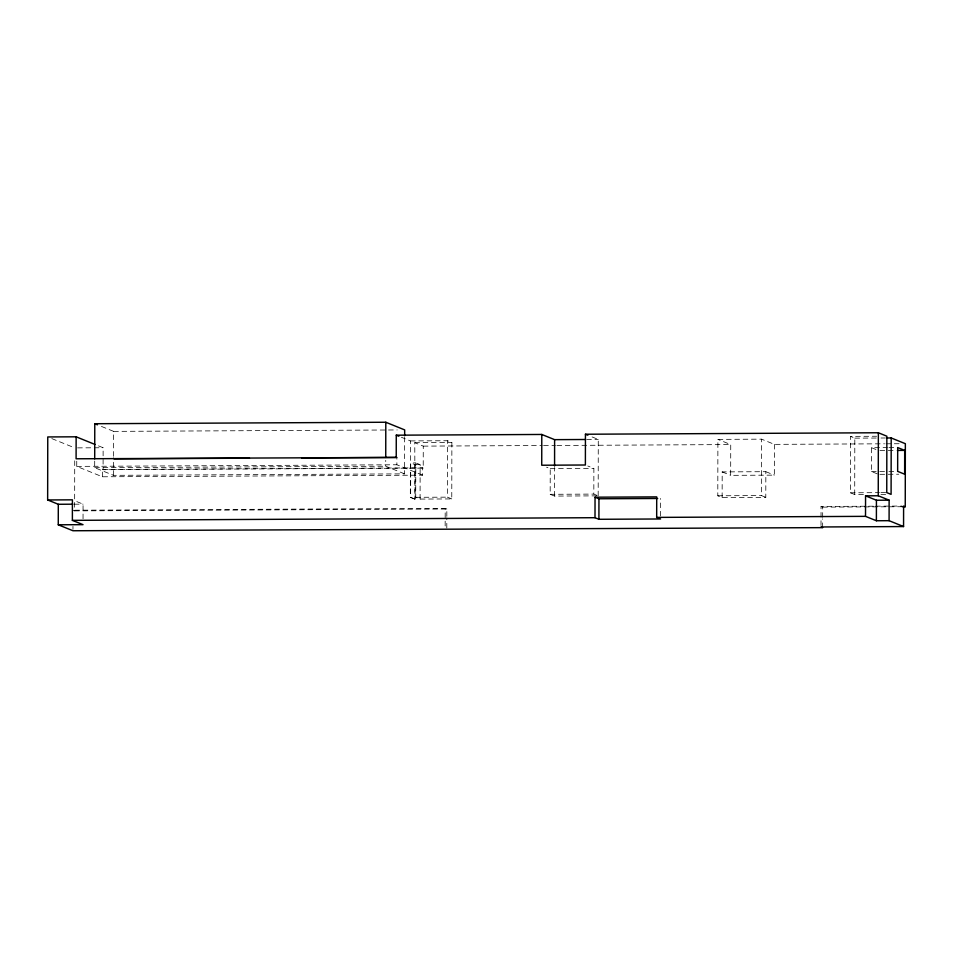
<?xml version="1.0" encoding="UTF-8"?>
<svg xmlns="http://www.w3.org/2000/svg" width="953" height="953" viewBox="0 0 953 953"><rect width="100%" height="100%" fill="white"/><g stroke="black" fill="none" stroke-linecap="round" stroke-linejoin="round"><path stroke-width="0.71" stroke-dasharray="4.76 3.57" d="M72.964 529.284L72.964 526.354M446.826 516.347L446.838 509.021L74.644 510.891L74.727 459.608M102.412 476.786L102.424 469.46L422.56 467.84L422.548 475.166L102.412 476.786L76.74 466.386L76.752 460.525M83.042 518.801L83.066 504.149L73.75 500.373M404.656 437.236L404.596 473.867L113.562 475.333L94.692 467.685L94.704 460.359M414.984 499.098L410.648 497.347L410.707 462.908L415.043 464.671L414.984 499.098L414.769 442.692L423.263 446.123L423.215 468.114L103.091 469.722L103.127 447.743L96.384 445.015M113.562 475.333L113.598 457.75M113.598 456.284L113.645 431.375L98.814 425.36M404.596 473.867L385.727 466.22L385.739 460.359M422.548 475.166L396.877 464.766L396.889 457.44M414.662 499.098L410.326 497.347L410.421 440.929L401.416 437.272M410.421 440.929L447.529 440.739L451.877 442.502L451.77 498.919L420.082 499.074L415.734 497.311L415.794 462.884L410.707 462.908M420.082 499.074L420.142 464.635L415.794 462.884M445.158 525.937L445.194 508.354L74.489 510.224M446.802 528.069L446.826 517.813M451.77 498.919L447.433 497.156L447.529 440.739M596.721 495.858L554.515 496.072L550.179 494.309L550.226 468.673L546.581 467.196M554.515 496.072L554.563 467.494M597.09 495.417L593.826 494.095L593.874 468.447L587.81 465.993M598.174 495.858L598.27 439.44L590.288 436.2M660.584 516.049L660.608 498.467M722.136 497.549L722.183 471.902L765.843 471.687L765.795 497.335L722.136 497.549L717.8 495.786L717.895 439.381L761.554 439.154L774.384 444.36L884.515 443.8M774.384 444.36L774.336 475.13L730.677 475.344L730.737 444.574L717.895 439.381M765.795 497.335L761.459 495.572L761.554 439.154M821.01 525.508L821.045 506.46L874.115 506.186M822.653 527.64L822.665 518.849M822.665 517.384L822.689 507.127L821.045 506.46M863.442 494.512L854.71 494.559L850.374 492.796L850.469 436.379L876.665 436.248M854.71 494.559L854.817 438.142L850.469 436.379M877.284 473.855L871.459 471.497L871.507 447.696L887.505 447.612M113.645 431.375L397.246 429.946M586.631 439.5L598.27 439.44M854.817 438.142L879.548 438.023M881.013 438.011L885.373 437.987M414.769 442.692L451.877 442.502M77.586 447.874L103.127 447.743M423.263 446.123L542.09 445.527M543.579 445.527L555.456 445.456M556.945 445.456L730.737 444.574M886.004 443.788L900.883 443.717M888.958 447.6L897.69 447.553M879.941 450.519L895.951 450.435M76.74 466.386L396.877 464.766M415.043 464.671L420.142 464.635M94.692 467.685L385.727 466.22M550.226 468.673L593.874 468.447M871.459 471.497L887.469 471.425M888.923 471.413L897.655 471.366M879.893 474.32L898.81 474.225M550.179 494.309L593.826 494.095M850.374 492.796L879.476 492.653M880.929 492.641L886.755 492.618M880.906 494.428L886.731 494.393M415.734 497.311L447.433 497.156M717.8 495.786L761.459 495.572M74.322 504.197L83.066 504.149M875.581 506.174L902.122 506.043M822.689 507.127L902.288 506.722M871.507 447.696L877.32 450.054M765.843 471.687L774.336 475.13M722.183 471.902L730.677 475.344M422.56 467.84L423.215 468.114M445.194 508.354L446.838 509.021M51.807 438.594L73.405 447.338M102.424 469.46L103.091 469.722M73 510.224L74.644 510.891"/><path stroke-width="1.43" d="M72.869 504.197L58.3 504.28L47.65 499.956L47.757 436.95L76.133 436.808L95.026 444.467M886.826 437.975L891.198 437.963L905.35 443.693L905.243 506.71L903.599 506.043L903.563 526.556L821.01 526.973L822.653 527.64L72.964 530.75L58.264 524.793L58.3 504.28M58.264 524.793L83.03 524.662L72.38 520.35L72.416 499.837L47.65 499.956M76.133 436.808L76.097 458.786L396.889 457.44L301.589 457.916M94.704 458.893L94.776 423.728L385.798 422.25L404.668 429.898L404.668 435.771M385.739 457.428L385.798 422.25M396.234 457.166L396.269 435.187L541.78 434.461L554.61 439.655L585.178 439.5M541.78 434.461L541.733 465.231L585.38 465.004L585.44 434.234L878.356 432.757L886.85 436.2L886.755 492.618L891.091 494.369L891.198 437.963M554.575 466.029L554.61 439.655M595.006 517.705L595.041 497.192L656.712 496.882L656.677 517.396L660.572 518.98L598.913 519.29L595.006 517.705L72.38 520.35M598.913 519.29L598.949 498.776L595.041 497.192M889.089 520.683L876.391 520.755L865.515 516.347L865.562 495.834L878.249 495.763L889.125 500.17L889.089 520.683L903.563 526.556M876.391 520.755L876.426 500.242L865.562 495.834M878.249 495.763L878.356 432.757M904.683 450.388L904.635 474.201L897.655 471.366L897.69 447.553L904.683 450.388L897.404 450.424M113.979 458.869L249.483 458.179M598.949 498.776L657.677 498.479M876.426 500.242L889.125 500.17M902.288 506.722L905.243 506.71M656.677 517.396L865.515 516.347M585.44 434.234L587.858 435.223M396.269 435.187L398.842 436.236M94.776 423.728L97.468 424.812"/></g></svg>
